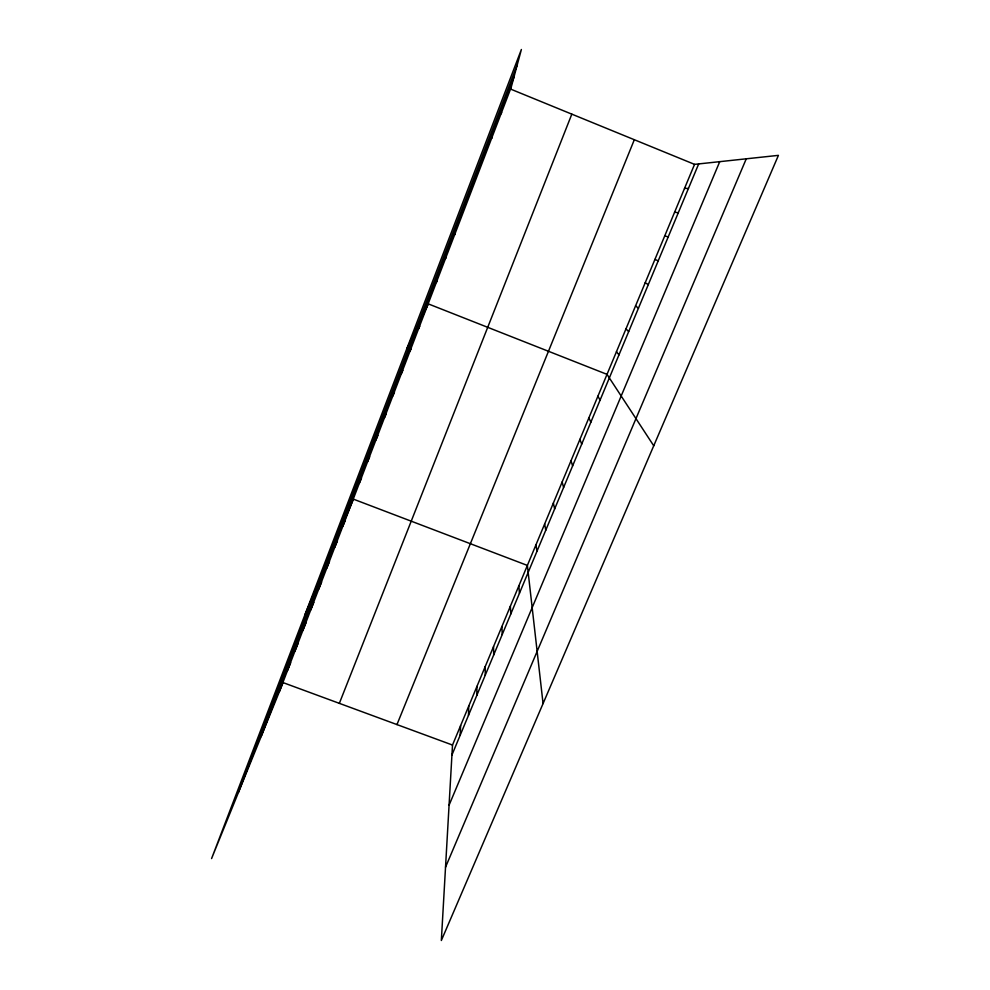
<?xml version="1.0" encoding="UTF-8"?>
<svg xmlns="http://www.w3.org/2000/svg" width="990" height="990" viewBox="0 0 990 990"><rect width="100%" height="100%" fill="white"/><g stroke="black" fill="none" stroke-linecap="round" stroke-linejoin="round"><path stroke-width="1.49" d="M476.821 695.364L476.957 686.379M468.48 715.374L468.753 706.068M460.177 735.248L460.61 725.62M452.504 745.049L441.342 940.5L778.425 155.356L694.547 164.365L510.704 89.137L521.384 49.5L211.575 858.577L283.053 682.605L452.504 745.049L694.547 164.365M491.919 138.13L492.067 137.165M501.274 113.726L501.608 112.278M238.442 792.433L517.275 64.734M261.1 736.647L513.909 77.269M279.428 691.527L511.236 87.194M339.347 703.358L571.824 114.147M396.965 724.581L634.33 139.714M294.946 651.061L298.324 642.807M287.162 671.369L290.664 662.768M310.687 610.038L313.793 602.465M302.792 630.63L306.034 622.698M318.632 589.322L321.614 582.083M326.638 568.446L329.484 561.565M334.694 547.433L337.404 540.911M342.812 526.272L345.386 520.109M451.935 754.986L698.68 163.919M304.945 614.74L353.418 499.158L527.373 565.426L543.064 703.556M359.221 483.491L361.511 478.071M449.064 805.216L719.742 161.655M367.513 461.872L369.666 456.823M445.525 867.191L746.262 158.808M375.866 440.104L377.871 435.439M384.281 418.176L386.125 413.907M392.745 396.087L394.453 392.213M401.284 373.849L402.831 370.371M409.872 351.45L411.271 348.369M418.535 328.878L419.76 326.217M406.643 349.136L428.324 303.905L607.019 374.368L653.734 445.785M436.293 282.546L437.209 280.739M445.413 258.774L446.156 257.412M454.608 234.828L455.177 233.912M684.535 188.397L688.446 188.422M674.586 212.244L678.298 212.739M664.723 235.929L668.225 236.882M654.922 259.43L658.226 260.828M645.208 282.756L648.302 284.6M635.555 305.91L638.451 308.199M625.965 328.89L628.675 331.613M616.461 351.71L618.973 354.853M597.923 396.198L600.064 400.146M588.889 417.867L590.857 422.21M579.917 439.387L581.699 444.126M571.007 460.758L572.628 465.882M562.159 481.982L563.607 487.488M553.373 503.068L554.648 508.934M544.649 523.995L545.762 530.232M535.986 544.785L536.939 551.38M518.834 585.932L519.465 593.233M510.345 606.288L510.815 613.949M501.918 626.521L502.227 634.516M493.54 646.606L493.701 654.935M485.224 666.567L485.236 675.217"/></g></svg>
